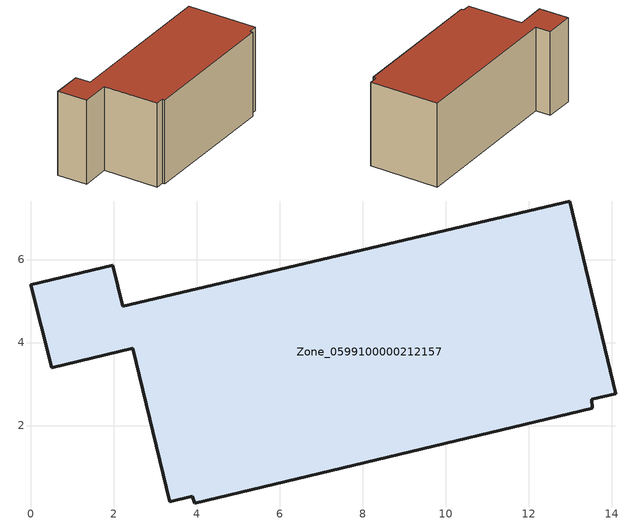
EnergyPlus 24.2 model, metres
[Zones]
Zone_0599100000212157
 floor ground (C_G): 0.5,3.39 0,5.39 1.98,5.86 2.21,4.87 12.98,7.41 14.09,2.77 13.52,2.63 13.53,2.41 3.95,0.13 3.89,0.29 3.35,0.16 2.45,3.86 z0
 wall outside (C_F): 0,5.39 0.5,3.39 2.45,3.86 3.35,0.16 3.89,0.29 3.95,0.13 13.53,2.41 13.52,2.63 14.09,2.77 12.98,7.41 2.21,4.87 1.98,5.86 0,5.39 z0:5.84
 roof outside (C_R): 14.09,2.77 12.98,7.41 2.21,4.87 1.98,5.86 0,5.39 0.5,3.39 2.45,3.86 3.35,0.16 3.89,0.29 3.95,0.13 13.53,2.41 13.52,2.63 z5.84
[BUILDING]
Pand.0599100000212157: North Axis=0; Terrain=City; Loads Convergence Tolerance Value=0.04; Temperature Convergence Tolerance Value=0.4; Solar Distribution=FullExterior; Maximum Number of Warmup Days=25; Minimum Number of Warmup Days=1
[Site:Location]
Rotterdam.The.Hague.AP_ZH_NLD Design_Conditions: Latitude=51.96; Longitude=4.45; Time Zone=1; Elevation=-4.5
[SITE:GROUNDTEMPERATURE:BUILDINGSURFACE]
18, 18, 18, 18, 18, 18, 18, 18, 18, 18, 18, 18
[MATERIAL] Thermal Absorptance=0.9; Solar Absorptance=0.7; Visible Absorptance=0.7
Name | Roughness | Thickness | Conductivity | Density | Specific Heat
G.TC.1975-1991 | MediumSmooth | 0.15 | 0.288461 | 540 | 1210
F.TC.1975-1991 | Rough | 0.3 | 0.230769 | 1920 | 840
R.TC.1975-1991 | MediumRough | 0.2 | 0.153846 | 1500 | 1000
[CONSTRUCTION]
C_G: G.TC.1975-1991
C_F: F.TC.1975-1991
C_R: R.TC.1975-1991
[ZONE]
Zone_0599100000212157: Type=1; Multiplier=1; Ceiling Height=Autocalculate; Volume=Autocalculate; Floor Area=autocalculate; Part of Total Floor Area=Yes
[ZONEINFILTRATION:DESIGNFLOWRATE]
Infil_Zone_0599100000212157: Zone or ZoneList or Space or SpaceList=Zone_0599100000212157; Schedule=AlwaysOn; Design Flow Rate Calculation Method=Flow/Area; Flow Rate per Floor Area=0.003; Constant Term Coefficient=1; Temperature Term Coefficient=0; Velocity Term Coefficient=0; Velocity Squared Term Coefficient=0
[HVACTEMPLATE:ZONE:IDEALLOADSAIRSYSTEM]
Zone_0599100000212157: Maximum Heating Supply Air Temperature=50; Minimum Cooling Supply Air Temperature=13; Maximum Heating Supply Air Humidity Ratio=0.0156; Minimum Cooling Supply Air Humidity Ratio=0.0077; Heating Limit=NoLimit; Cooling Limit=NoLimit; Dehumidification Control Type=ConstantSensibleHeatRatio; Cooling Sensible Heat Ratio=0.7; Dehumidification Setpoint=60; Humidification Control Type=None; Humidification Setpoint=30; Outdoor Air Method=None; Outdoor Air Flow Rate per Person=0.00944; Outdoor Air Flow Rate per Zone Floor Area=0; Outdoor Air Flow Rate per Zone=0; Demand Controlled Ventilation Type=None; Outdoor Air Economizer Type=NoEconomizer; Heat Recovery Type=None; Sensible Heat Recovery Effectiveness=0.7; Latent Heat Recovery Effectiveness=0.65
[ZONECONTROL:THERMOSTAT]
ThermostatControl_Zone_0599100000212157: Zone or ZoneList=Zone_0599100000212157; Control Type Schedule=DualSetpointControlType; Control 1=Thermostat_Zone_0599100000212157; Temperature Difference Between Cutout And Setpoint=0
[THERMOSTATSETPOINT:DUALSETPOINT]
Thermostat_Zone_0599100000212157: Heating Setpoint Temperature Schedule=HeatingSetpoint_Zone_0599100000212157; Cooling Setpoint Temperature Schedule=CoolingSetpoint_Zone_0599100000212157
[SCHEDULE:COMPACT]
HeatingSetpoint_Zone_0599100000212157: Through: 12/31, For: AllDays, Until: 24:00, 21
CoolingSetpoint_Zone_0599100000212157: Through: 12/31, For: AllDays, Until: 24:00, 24
DualSetpointControlType: Through: 12/31, For: AllDays, Until: 24:00, 4
AlwaysOn: Through: 12/31, For: AllDays, Until: 24:00, 1
